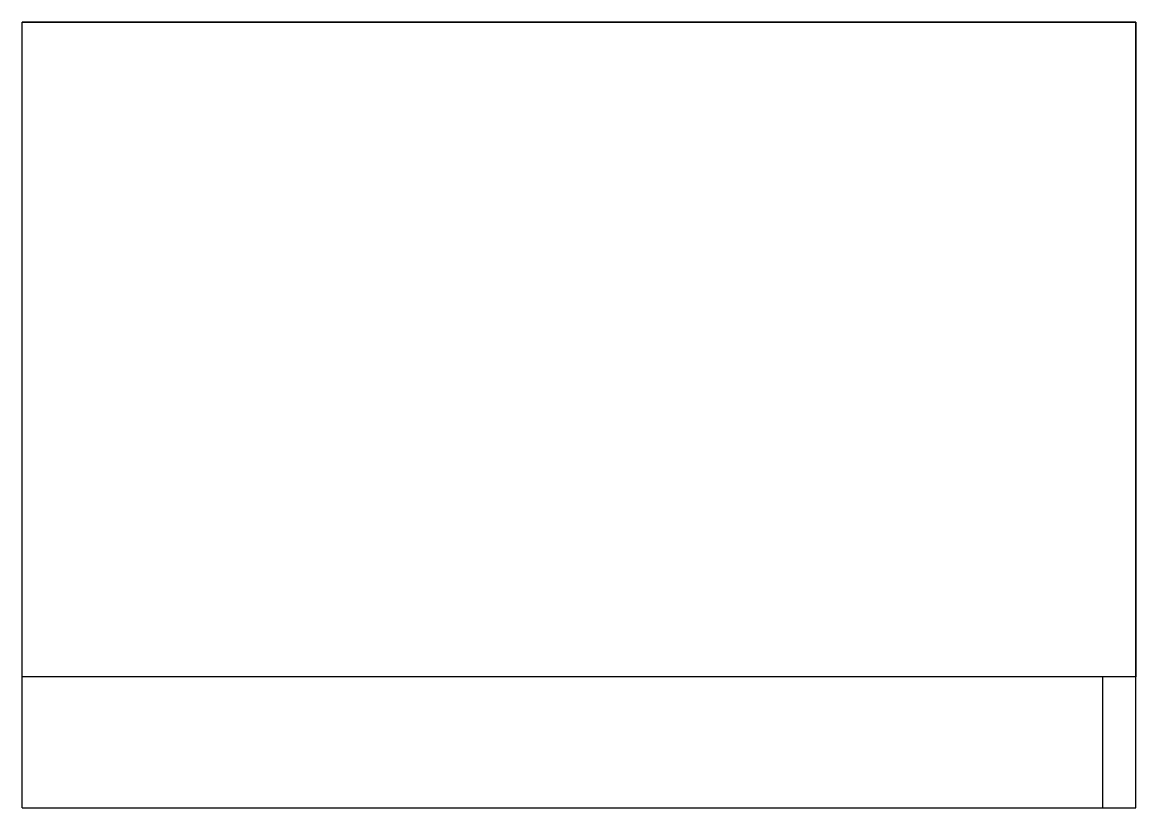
# Model space of a CAD drawing. Extents: x 0 to 85, y 0 to 60.
import ezdxf

# ---------------------------------------------------------------- set-up
doc = ezdxf.new("R2010")
doc.units = 0
doc.layers.get('0').update_dxf_attribs({"linetype": 'CONTINUOUS'})

msp = doc.modelspace()

# ---------------------------------------------------------------- linework, layer by layer
at = {"linetype": 'CONTINUOUS'}
for p, q in [((85, 60), (0, 60)), ((0, 0), (0, 60)), ((0, 60), (85, 60)), ((85, 0), (85, 60)), ((85, 60), (85, 10)), ((85, 10), (0, 10)), ((85, 10), (0, 10)), ((82.5, 0), (82.5, 10)), ((0, 0), (85, 0))]:
    msp.add_line(p, q, dxfattribs=at)

doc.saveas('drawing.dxf')
